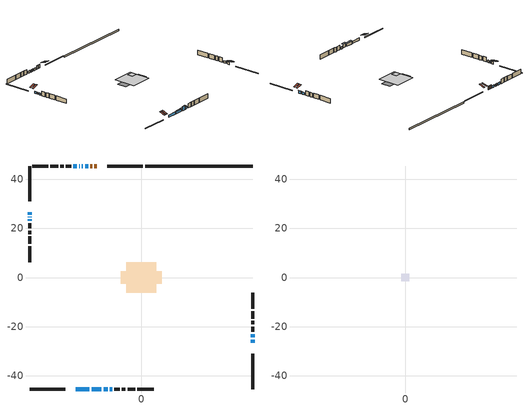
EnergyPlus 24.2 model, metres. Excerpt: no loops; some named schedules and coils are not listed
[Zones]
conditioned space
 floor adiabatic (Floor2 construction): -4.69,-4.69 -4.69,4.69 4.69,4.69 4.69,-4.69 z0.11
 floor adiabatic (AdiabaticFloorConstruction): -6.12,-6.12 -6.12,6.12 6.12,6.12 6.12,-6.12 z0.11
 floor foundation (Slab1 construction): -8.34,-2.64 -8.34,2.64 8.34,2.64 8.34,-2.64 z-0.65
 wall outside (RimJoist1 construction): 0.61,45.43 -13.84,45.43 / -45.43,-45.43 -30.98,-45.43 / -45.43,45.43 -45.43,30.98 / 45.43,-45.43 45.43,-30.98 z0.11:0.41
 wall outside (AdiabaticWallConstruction 1): -18.23,45.43 -19.05,45.43 / -19.98,45.43 -20.72,45.43 z0.11:2.14
 wall outside (AdiabaticWallConstruction): -26.59,-45.43 -21.17,-45.43 / -45.43,26.59 -45.43,25.66 / -45.43,24.73 -45.43,24.59 / -45.43,23.67 -45.43,23.05 / -12.8,-45.43 -11.86,-45.43 / -21.64,45.43 -22.86,45.43 / -23.79,45.43 -24.17,45.43 / 45.43,-26.59 45.43,-25.37 / -25.1,45.43 -25.26,45.43 / -26.18,45.43 -27.63,45.43 / 45.43,-24.45 45.43,-23.07 z0.11:1.33; -20.25,-45.43 -16.28,-45.43 z0.11:1.56; -15.35,-45.43 -13.73,-45.43 z0.11:2.14
 wall outside (Wall1 construction): -28.56,45.43 -30.67,45.43 / -10.94,-45.43 -8.82,-45.43 / -45.43,22.12 -45.43,20.01 / 45.43,-22.14 45.43,-20.03 z0.11:2.55
 wall outside (Wall2 construction): -31.6,45.43 -32.98,45.43 / -7.89,-45.43 -6.51,-45.43 / -45.43,19.08 -45.43,17.69 / 45.43,-19.1 45.43,-17.72 z0.11:2.55
 wall outside (Wall3 construction): -33.91,45.43 -36.99,45.43 / -5.58,-45.43 -2.5,-45.43 / -45.43,16.77 -45.43,13.69 / 45.43,-16.79 45.43,-13.71 z0.11:2.55
 wall outside (Wall4 construction): -37.92,45.43 -44.5,45.43 / -1.57,-45.43 5.01,-45.43 / -45.43,12.76 -45.43,6.18 / 45.43,-12.78 45.43,-6.2 z0.11:2.55
 wall foundation (FoundationWall1 construction): 45.43,45.43 1.54,45.43 z-0.65:0.11
 window (WindowConstruction): -26.59,-45.43 -21.17,-45.43 z0.11:1.33
 window (WindowConstruction 6): -45.43,26.59 -45.43,25.66 z0.11:1.33
 window (WindowConstruction 7): -45.43,24.73 -45.43,24.59 z0.11:1.33
 window (WindowConstruction 8): -45.43,23.67 -45.43,23.05 z0.11:1.33
 window (WindowConstruction 9): -20.25,-45.43 -16.28,-45.43 z0.11:1.56
 window (WindowConstruction 10): -15.35,-45.43 -13.73,-45.43 z0.11:2.14
 window (WindowConstruction 11): -12.8,-45.43 -11.87,-45.43 z0.11:1.33
 window (WindowConstruction 1): -21.64,45.43 -22.86,45.43 z0.11:1.33
 window (WindowConstruction 2): -23.79,45.43 -24.17,45.43 z0.11:1.33
 window (WindowConstruction 3): 45.43,-26.59 45.43,-25.37 z0.11:1.33
 window (WindowConstruction 12): -25.1,45.43 -25.26,45.43 z0.11:1.33
 window (WindowConstruction 4): -26.18,45.43 -27.63,45.43 z0.11:1.33
 window (WindowConstruction 5): 45.43,-24.44 45.43,-23.07 z0.11:1.33
 door (Door): -18.23,45.43 -19.05,45.43 z0.11:2.14
 door (Door 1): -19.98,45.43 -20.72,45.43 z0.11:2.14
 ceiling adiabatic (AdiabaticFloorConstruction): 6.12,-6.12 6.12,6.12 -6.12,6.12 -6.12,-6.12 z0.11
 roof outside (Roof2 construction): -17.3,45.43,2.55 -17.3,42.43,3.55 -16.51,42.43,3.55 -16.51,45.43,2.55; -27.52,-45.43,2.55 -27.52,-42.43,3.55 -28.31,-42.43,3.55 -28.31,-45.43,2.55; -45.43,27.52,2.55 -42.43,27.52,3.55 -42.43,28.31,3.55 -45.43,28.31,2.55; 45.43,-27.52,2.55 42.43,-27.52,3.55 42.43,-28.31,3.55 45.43,-28.31,2.55
attic - vented
 floor to conditioned space (Floor1 construction Reversed): -1.58,-1.58 -1.58,1.58 1.58,1.58 1.58,-1.58 z2.55
 roof outside (Roof1 construction): -15.58,45.43,2.55 -15.58,42.35,3.58 -14.77,42.35,3.58 -14.77,45.43,2.55; -29.24,-45.43,2.55 -29.24,-42.35,3.58 -30.05,-42.35,3.58 -30.05,-45.43,2.55; -45.43,29.24,2.55 -42.35,29.24,3.58 -42.35,30.05,3.58 -45.43,30.05,2.55; 45.43,-29.24,2.55 42.35,-29.24,3.58 42.35,-30.05,3.58 45.43,-30.05,2.55
shading: -16.04,-45.43 -20.49,-45.43 -20.49,-46.19 -16.04,-46.19 z1.8; -13.49,-45.43 -15.59,-45.43 -15.59,-46.19 -13.49,-46.19 z2.38; 45.43,-25.13 45.43,-26.83 45.73,-26.83 45.73,-25.13 z1.57
[Building]
Building 1: Terrain=Suburbs
[Site:Location]
Windsor AP_ON: Latitude {deg}=42.28; Longitude {deg}=-82.96; Time Zone {hr}=-5; Elevation {m}=190; Keep Site Location Information=Yes
[Site:GroundTemperature:Shallow]
6.34957, 4.46684, 4.31606, 5.20952, 8.79623, 12.3662, 15.4612, 17.4219, 17.5884, 15.9938, 12.9777, 9.51722
[Site:WaterMainsTemperature]
Calculation Method=Schedule; Temperature Schedule=mains temperature schedule
[Material] Roughness=Rough; Thermal Absorptance=0.9
Name | Thickness {m} | Conductivity {W/m-K} | Density {kg/m3} | Specific Heat {J/kg-K} | Solar Absorptance | Visible Absorptance
asphalt or fiberglass shingles | 0.00635 | 0.162714 | 1121.4 | 1465.45 | 0.4 | 0.4
ceiling stud and cavity | 0.1397 | 0.0759208 | 65.682 | 1177.47 | 0.7 | 0.7
concrete 4.0 in. | 0.1016 | 1.803125 | 2242.8 | 837.4 | 0.7 | 0.7
concrete 8.0 in. | 0.2032 | 1.803125 | 2242.8 | 837.4 | 0.7 | 0.7
door material | 0.04445 | 0.053851 | 512.64 | 1214.23 | 0.7 | 0.7
exterior vertical ins | 0.00108814 | 0.029427 | 32.04 | 1214.23 | 0.7 | 0.7
floor covering | 0.0127 | 9.015625 | 54.468 | 1339.84 | 0.6 | 0.6
floor covering 1 | 0.0127 | 0.0433444 | 54.468 | 1339.84 | 0.6 | 0.6
floor rigid ins; wall rigid ins | 0.512978 | 0.029427 | 32.04 | 1214.23 | 0.7 | 0.7
floor stud and cavity | 0.0889 | 0.621767 | 50.32683 | 1063.81 | 0.7 | 0.7
floor stud and cavity 1 | 0.1397 | 1.75129 | 37.0049 | 1207.88 | 0.7 | 0.7
furniture material conditioned space 1 | 0.1524 | 0.115458 | 640.8 | 1214.23 | 0.6 | 0.6
gypsum board | 0.0127 | 0.160291 | 801 | 837.4 | 0.6 | 0.6
osb sheathing 0.5 in. | 0.0127 | 0.115458 | 512.64 | 1214.23 | 0.7 | 0.7
osb sheathing 0.75 in. | 0.01905 | 0.115458 | 512.64 | 1214.23 | 0.7 | 0.7
rim joist stud and cavity | 0.0508 | 0.165372 | 50.32683 | 1063.81 | 0.6 | 0.6
roof stud and cavity | 0.2032 | 0.114169 | 78.34581 | 1123.46 | 0.7 | 0.7
wall stud and cavity | 0.1397 | 0.0961679 | 139.0536 | 1170.24 | 0.7 | 0.7
wall stud and cavity 1 | 0.1397 | 0.0881538 | 139.0536 | 1170.24 | 0.7 | 0.7
wall stud and cavity 2 | 0.1397 | 0.105084 | 139.0536 | 1170.24 | 0.7 | 0.7
wall stud and cavity 3 | 0.1397 | 0.0856786 | 139.0536 | 1170.24 | 0.7 | 0.7
wall stud and cavity 4 | 0.0889 | 0.380278 | 52.3479 | 1209.89 | 0.7 | 0.7
wall stud and cavity 5 | 0.0889 | 0.391764 | 83.0341 | 1211.67 | 0.7 | 0.7
wood siding | 0.0254 | 0.102417 | 544.68 | 1172.36 | 0.4 | 0.4
wood siding 1; wood siding 2; wood siding 3 | 0.0254 | 0.102417 | 544.68 | 1172.36 | 0.7 | 0.7
[WindowMaterial:SimpleGlazingSystem]
Name | U-Factor {W/m2-K} | Solar Heat Gain Coefficient
WindowMaterial | 2.88329 | 0.55
WindowMaterial 1 | 2.89408 | 0.53
WindowMaterial 10 | 3.083154 | 0.4
WindowMaterial 2 | 2.992306 | 0.41
WindowMaterial 3 | 2.90203 | 0.49
WindowMaterial 4 | 2.82935 | 0.57
WindowMaterial 5 | 2.82537 | 0.57
WindowMaterial 6 | 2.861712 | 0.54
WindowMaterial 7 | 2.97868 | 0.47
WindowMaterial 8 | 2.9236 | 0.48
WindowMaterial 9 | 2.77314 | 0.65
[Construction]
AdiabaticFloorConstruction: floor stud and cavity 1, floor rigid ins, osb sheathing 0.75 in., floor covering 1
AdiabaticWallConstruction: wood siding 2, wall rigid ins, wall stud and cavity 4, gypsum board
AdiabaticWallConstruction 1: wood siding 3, wall rigid ins, wall stud and cavity 4, gypsum board
Door; Door 1: door material
Floor1 construction Reversed: gypsum board, ceiling stud and cavity
Floor2 construction: floor stud and cavity, floor covering
FoundationWall1 construction: concrete 8.0 in.
furniture construction conditioned space 1: furniture material conditioned space 1
PartitionWallConstruction: gypsum board, wall stud and cavity 5, gypsum board
RimJoist1 construction: wood siding 1, rim joist stud and cavity
Roof1 construction: asphalt or fiberglass shingles
Roof2 construction: asphalt or fiberglass shingles, osb sheathing 0.75 in., roof stud and cavity, gypsum board
Slab1 construction: concrete 4.0 in.
Wall1 construction: wood siding, osb sheathing 0.5 in., wall stud and cavity, gypsum board
Wall2 construction: wood siding, osb sheathing 0.5 in., wall stud and cavity 1, gypsum board
Wall3 construction: wood siding, osb sheathing 0.5 in., wall stud and cavity 2, gypsum board
Wall4 construction: wood siding, osb sheathing 0.5 in., wall stud and cavity 3, gypsum board
WindowConstruction; WindowConstruction 10: WindowMaterial
WindowConstruction 1: WindowMaterial 1
WindowConstruction 11; WindowConstruction 6: WindowMaterial 6
WindowConstruction 12: WindowMaterial 10
WindowConstruction 2: WindowMaterial 2
WindowConstruction 3: WindowMaterial 3
WindowConstruction 4: WindowMaterial 4
WindowConstruction 5: WindowMaterial 5
WindowConstruction 7: WindowMaterial 7
WindowConstruction 8: WindowMaterial 8
WindowConstruction 9: WindowMaterial 9
[Zone] Multiplier=1; Part of Total Floor Area=Yes
Name | Volume {m3}
attic - vented | 1.66667
conditioned space | 430.5
[Space]
Name | Zone | Volume {m3}
attic - vented 1 | attic - vented | 1.66667
conditioned space 1 | conditioned space | 430.5
[ZoneInfiltration:EffectiveLeakageArea]
infil attic - vented 1: Zone or Space=attic - vented 1; Schedule=Always On Discrete; Effective Air Leakage Area {cm2}=444.444; Stack Coefficient=7.13943e-05; Wind Coefficient=5.70889e-06
[ZoneMixing]
whole house fan mix: Zone or Space=attic - vented; Schedule=Always On Continuous; Design Flow Rate Calculation Method=Flow/Zone; Design Flow Rate {m3/s}=0; Source Zone or Space=conditioned space
[SurfaceProperty:ExposedFoundationPerimeter]
Slab1: Exposed Perimeter Calculation Method=TotalExposedPerimeter; Total Exposed Perimeter {m}=43.891
[InternalMass] Zone or ZoneList=conditioned space; Space or SpaceList=conditioned space 1
Name | Construction | Surface Area {m2}
furniture mass conditioned space 1 | furniture construction conditioned space 1 | 130.336
partition wall mass | PartitionWallConstruction | 237.92
[Lights]
interior lighting: Zone or ZoneList or Space or SpaceList=conditioned space 1; Schedule=interior lighting schedule; Design Level Calculation Method=LightingLevel; Lighting Level {W}=343.2; Return Air Fraction=0; Fraction Radiant=0.6; Fraction Visible=0.2; Fraction Replaceable=1
[People]
occupants: Zone or ZoneList or Space or SpaceList=conditioned space 1; Number of People Schedule=occupants schedule; Number of People Calculation Method=People; Number of People=3; Fraction Radiant=0.314171; Sensible Heat Fraction=0.56303; Activity Level Schedule=occupants activity schedule; Carbon Dioxide Generation Rate {m3/s-W}=0; Enable ASHRAE 55 Comfort Warnings=No; Mean Radiant Temperature Calculation Type=EnclosureAveraged
[ElectricEquipment] Zone or ZoneList or Space or SpaceList=conditioned space 1; Design Level Calculation Method=EquipmentLevel
Name | Schedule | Design Level {W} | Fraction Latent | Fraction Radiant | Fraction Lost
clothes dryer | clothes dryer schedule | 140.772 | 0.015 | 0.081 | 0.85
clothes washer | clothes washer schedule | 32.1985 | 0.03 | 0.162 | 0.7
cooking range | cooking range schedule | 215.147 | 0.08 | 0.432 | 0.2
dishwasher | dishwasher schedule | 66.8632 | 0.3 | 0.18 | 0.4
fridge | fridge schedule | 72.9452 | 0 | 0.6 | 0
mech vent bath fan 0 | mech vent bath fan 0 schedule | 25.1 | 0 | 0 | 1
mech vent house fan | mech vent house fan schedule | 0 | 0 | 0 | 1
mech vent house fan cfis | mech vent house fan cfis schedule | 0 | 0 | 0 | 0
misc plug loads | misc plug loads schedule | 494.7 | 0.045 | 0.513 | 0.1
whole house fan | Always On Discrete | 0 | 0 | 0 | 1
[OtherEquipment] Zone or ZoneList or Space or SpaceList=conditioned space 1; Design Level Calculation Method=EquipmentLevel
Name | Fuel Type | Schedule | Design Level {W} | Fraction Latent | Fraction Radiant | Fraction Lost
clothes dryer 1 | Electricity | clothes dryer schedule | 0 | 0.015 | 0.081 | 0.85
cooking range 1 | Electricity | cooking range schedule | 0 | 0.08 | 0.432 | 0.2
general water use latent | None | general water use schedule | 62.594 | 1 | 0 | 0
general water use sensible | None | general water use schedule | -61.6891 | 0 | 0.6 | 0
mech vent house fan latent load | None | Always On Discrete | 0 | 1 | 0 | 0
mech vent house fan sensible load | None | Always On Discrete | 0 | 0 | 0 | 0
water heater energy adjustment1 | NaturalGas | Always On Discrete | 0.01 | 0 | 0 | 1
[ZoneInfiltration:DesignFlowRate] Zone or ZoneList or Space or SpaceList=conditioned space 1; Schedule=Always On Discrete; Design Flow Rate Calculation Method=Flow/Zone; Design Flow Rate {m3/s}=0
infil flow; natural vent flow; whole house fan flow
[ZoneControl:Thermostat]
conditioned space Thermostat: Zone or ZoneList=conditioned space; Control Type Schedule=conditioned space Thermostat Schedule; Control 1=conditioned space temperature setpoint; Temperature Difference Between Cutout And Setpoint {deltaC}=0
[ThermostatSetpoint:DualSetpoint]
conditioned space temperature setpoint: Heating Setpoint Temperature Schedule=heating setpoint; Cooling Setpoint Temperature Schedule=cooling setpoint
[AirLoopHVAC:UnitarySystem]
unit heater unitary system: Control Type=Load; Controlling Zone or Thermostat Location=conditioned space; Dehumidification Control Type=None; Availability Schedule=Always On Discrete; Supply Fan=unit heater supply fan; Fan Placement=BlowThrough; Supply Air Fan Operating Mode Schedule=unit heater auto fan schedule; Heating Coil=unit heater htg coil; DX Heating Coil Sizing Ratio=1; Use DOAS DX Cooling Coil=No; Minimum Supply Air Temperature {C}=2; Latent Load Control=SensibleOnlyLoadControl; Cooling Supply Air Flow Rate Method=None; Heating Supply Air Flow Rate Method=SupplyAirFlowRate; Heating Supply Air Flow Rate {m3/s}=0.00141584; No Load Supply Air Flow Rate Method=SupplyAirFlowRate; No Load Supply Air Flow Rate {m3/s}=0; No Load Supply Air Flow Rate Control Set To Low Speed=Yes; Maximum Supply Air Temperature {C}=48.8889; Maximum Outdoor Dry-Bulb Temperature for Supplemental Heater Operation {C}=21; Ancillary On-Cycle Electric Power {W}=0; Ancillary Off-Cycle Electric Power {W}=0
[Zone equipment]
conditioned space: electric baseboard, unit heater unitary system
[Foundation:Kiva]
Foundation Kiva 1: Initial Indoor Air Temperature {C}=18; Wall Height Above Grade {m}=0.110002; Wall Depth Below Slab {m}=0.2032; Custom Block Material Name 1=exterior vertical ins; Custom Block Depth 1 {m}=0.759988; Custom Block X Position 1 {m}=0.2032; Custom Block Z Position 1 {m}=0
[Foundation:Kiva:Settings]
Soil Conductivity {W/m-K}=0.849921; Soil Density {kg/m3}=1842.3; Soil Specific Heat {J/kg-K}=418.7; Ground Solar Absorptivity=0.9; Ground Thermal Absorptivity=0.9; Ground Surface Roughness {m}=0.03; Far-Field Width {m}=40; Deep-Ground Boundary Condition=ZeroFlux; Deep-Ground Depth {m}=40; Minimum Cell Dimension {m}=0.2; Maximum Cell Growth Coefficient=3; Simulation Timestep=Timestep
[Exterior:Lights]
exterior lighting: Schedule=exterior lighting schedule; Design Level {W}=75.6
[EnergyManagementSystem:Sensor] Output:Variable or Output:Meter Index Key=conditioned space
Name | Output:Variable or Output:Meter
conditioned_space_clg_unmet_s | Zone Cooling Setpoint Not Met Time
conditioned_space_htg_unmet_s | Zone Heating Setpoint Not Met Time
fridge_tin_s; tin_s; tin_s_1 | Zone Mean Air Temperature
tout_s | Zone Outdoor Air Drybulb Temperature
win_s | Zone Air Humidity Ratio
[Schedule:Constant]
Name | Hourly Value
Always On Continuous; mech vent house fan schedule; mech vent house fan cfis schedule; Always On Discrete | 1
occupants activity schedule | 117.228
fridge schedule; unit heater auto fan schedule | 0
[Schedule:Week:Daily]
interior lighting schedule Week Rule - Jan1-Jan27: interior lighting schedule day, interior lighting schedule day, interior lighting schedule day, interior lighting schedule day, interior lighting schedule day, interior lighting schedule day, interior lighting schedule day, interior lighting schedule default day, interior lighting schedule default day, interior lighting schedule default day, interior lighting schedule default day, interior lighting schedule default day
interior lighting schedule Week Rule - Jan28-Feb3: interior lighting schedule day, interior lighting schedule day, interior lighting schedule day, interior lighting schedule day, interior lighting schedule day 1, interior lighting schedule day 1, interior lighting schedule day 1, interior lighting schedule default day, interior lighting schedule default day, interior lighting schedule default day, interior lighting schedule default day, interior lighting schedule default day
interior lighting schedule Week Rule - Feb4-Feb24: interior lighting schedule day 1, interior lighting schedule day 1, interior lighting schedule day 1, interior lighting schedule day 1, interior lighting schedule day 1, interior lighting schedule day 1, interior lighting schedule day 1, interior lighting schedule default day, interior lighting schedule default day, interior lighting schedule default day, interior lighting schedule default day, interior lighting schedule default day
interior lighting schedule Week Rule - Feb25-Mar3: interior lighting schedule day 1, interior lighting schedule day 1, interior lighting schedule day 1, interior lighting schedule day 1, interior lighting schedule day 2, interior lighting schedule day 2, interior lighting schedule day 2, interior lighting schedule default day, interior lighting schedule default day, interior lighting schedule default day, interior lighting schedule default day, interior lighting schedule default day
interior lighting schedule Week Rule - Mar4-Mar31: interior lighting schedule day 2, interior lighting schedule day 2, interior lighting schedule day 2, interior lighting schedule day 2, interior lighting schedule day 2, interior lighting schedule day 2, interior lighting schedule day 2, interior lighting schedule default day, interior lighting schedule default day, interior lighting schedule default day, interior lighting schedule default day, interior lighting schedule default day
interior lighting schedule Week Rule - Apr1-Apr28: interior lighting schedule day 3, interior lighting schedule day 3, interior lighting schedule day 3, interior lighting schedule day 3, interior lighting schedule day 3, interior lighting schedule day 3, interior lighting schedule day 3, interior lighting schedule default day, interior lighting schedule default day, interior lighting schedule default day, interior lighting schedule default day, interior lighting schedule default day
interior lighting schedule Week Rule - Apr29-May5: interior lighting schedule day 3, interior lighting schedule day 3, interior lighting schedule day 4, interior lighting schedule day 4, interior lighting schedule day 4, interior lighting schedule day 4, interior lighting schedule day 4, interior lighting schedule default day, interior lighting schedule default day, interior lighting schedule default day, interior lighting schedule default day, interior lighting schedule default day
interior lighting schedule Week Rule - May6-May26: interior lighting schedule day 4, interior lighting schedule day 4, interior lighting schedule day 4, interior lighting schedule day 4, interior lighting schedule day 4, interior lighting schedule day 4, interior lighting schedule day 4, interior lighting schedule default day, interior lighting schedule default day, interior lighting schedule default day, interior lighting schedule default day, interior lighting schedule default day
interior lighting schedule Week Rule - May27-Jun2: interior lighting schedule day 4, interior lighting schedule day 4, interior lighting schedule day 4, interior lighting schedule day 4, interior lighting schedule day 4, interior lighting schedule day 5, interior lighting schedule day 5, interior lighting schedule default day, interior lighting schedule default day, interior lighting schedule default day, interior lighting schedule default day, interior lighting schedule default day
interior lighting schedule Week Rule - Jun3-Jun30: interior lighting schedule day 5, interior lighting schedule day 5, interior lighting schedule day 5, interior lighting schedule day 5, interior lighting schedule day 5, interior lighting schedule day 5, interior lighting schedule day 5, interior lighting schedule default day, interior lighting schedule default day, interior lighting schedule default day, interior lighting schedule default day, interior lighting schedule default day
interior lighting schedule Week Rule - Jul1-Jul28: interior lighting schedule day 6, interior lighting schedule day 6, interior lighting schedule day 6, interior lighting schedule day 6, interior lighting schedule day 6, interior lighting schedule day 6, interior lighting schedule day 6, interior lighting schedule default day, interior lighting schedule default day, interior lighting schedule default day, interior lighting schedule default day, interior lighting schedule default day
interior lighting schedule Week Rule - Jul29-Aug4: interior lighting schedule day 6, interior lighting schedule day 6, interior lighting schedule day 6, interior lighting schedule day 7, interior lighting schedule day 7, interior lighting schedule day 7, interior lighting schedule day 7, interior lighting schedule default day, interior lighting schedule default day, interior lighting schedule default day, interior lighting schedule default day, interior lighting schedule default day
interior lighting schedule Week Rule - Aug5-Aug25: interior lighting schedule day 7, interior lighting schedule day 7, interior lighting schedule day 7, interior lighting schedule day 7, interior lighting schedule day 7, interior lighting schedule day 7, interior lighting schedule day 7, interior lighting schedule default day, interior lighting schedule default day, interior lighting schedule default day, interior lighting schedule default day, interior lighting schedule default day
interior lighting schedule Week Rule - Aug26-Sep1: interior lighting schedule day 7, interior lighting schedule day 7, interior lighting schedule day 7, interior lighting schedule day 7, interior lighting schedule day 7, interior lighting schedule day 7, interior lighting schedule day 8, interior lighting schedule default day, interior lighting schedule default day, interior lighting schedule default day, interior lighting schedule default day, interior lighting schedule default day
interior lighting schedule Week Rule - Sep2-Sep29: interior lighting schedule day 8, interior lighting schedule day 8, interior lighting schedule day 8, interior lighting schedule day 8, interior lighting schedule day 8, interior lighting schedule day 8, interior lighting schedule day 8, interior lighting schedule default day, interior lighting schedule default day, interior lighting schedule default day, interior lighting schedule default day, interior lighting schedule default day
interior lighting schedule Week Rule - Sep30-Oct6: interior lighting schedule day 8, interior lighting schedule day 9, interior lighting schedule day 9, interior lighting schedule day 9, interior lighting schedule day 9, interior lighting schedule day 9, interior lighting schedule day 9, interior lighting schedule default day, interior lighting schedule default day, interior lighting schedule default day, interior lighting schedule default day, interior lighting schedule default day
interior lighting schedule Week Rule - Oct7-Oct27: interior lighting schedule day 9, interior lighting schedule day 9, interior lighting schedule day 9, interior lighting schedule day 9, interior lighting schedule day 9, interior lighting schedule day 9, interior lighting schedule day 9, interior lighting schedule default day, interior lighting schedule default day, interior lighting schedule default day, interior lighting schedule default day, interior lighting schedule default day
interior lighting schedule Week Rule - Oct28-Nov3: interior lighting schedule day 9, interior lighting schedule day 9, interior lighting schedule day 9, interior lighting schedule day 9, interior lighting schedule day 10, interior lighting schedule day 10, interior lighting schedule day 10, interior lighting schedule default day, interior lighting schedule default day, interior lighting schedule default day, interior lighting schedule default day, interior lighting schedule default day
interior lighting schedule Week Rule - Nov4-Nov24: interior lighting schedule day 10, interior lighting schedule day 10, interior lighting schedule day 10, interior lighting schedule day 10, interior lighting schedule day 10, interior lighting schedule day 10, interior lighting schedule day 10, interior lighting schedule default day, interior lighting schedule default day, interior lighting schedule default day, interior lighting schedule default day, interior lighting schedule default day
interior lighting schedule Week Rule - Nov25-Dec1: interior lighting schedule day 10, interior lighting schedule day 10, interior lighting schedule day 10, interior lighting schedule day 10, interior lighting schedule day 10, interior lighting schedule day 10, interior lighting schedule day 11, interior lighting schedule default day, interior lighting schedule default day, interior lighting schedule default day, interior lighting schedule default day, interior lighting schedule default day
interior lighting schedule Week Rule - Dec2-Dec31: interior lighting schedule day 11, interior lighting schedule day 11, interior lighting schedule day 11, interior lighting schedule day 11, interior lighting schedule day 11, interior lighting schedule day 11, interior lighting schedule day 11, interior lighting schedule default day, interior lighting schedule default day, interior lighting schedule default day, interior lighting schedule default day, interior lighting schedule default day
occupants schedule Week Rule - Jan1-Dec31: occupants schedule day, occupants schedule day, occupants schedule day, occupants schedule day, occupants schedule day, occupants schedule day, occupants schedule day, occupants schedule default day, occupants schedule default day, occupants schedule default day, occupants schedule default day, occupants schedule default day
clothes dryer schedule Week Rule - Jan1-Dec31: clothes dryer schedule day, clothes dryer schedule day, clothes dryer schedule day, clothes dryer schedule day, clothes dryer schedule day, clothes dryer schedule day, clothes dryer schedule day, clothes dryer schedule default day, clothes dryer schedule default day, clothes dryer schedule default day, clothes dryer schedule default day, clothes dryer schedule default day
clothes washer schedule Week Rule - Jan1-Dec31: clothes washer schedule day, clothes washer schedule day, clothes washer schedule day, clothes washer schedule day, clothes washer schedule day, clothes washer schedule day, clothes washer schedule day, clothes washer schedule default day, clothes washer schedule default day, clothes washer schedule default day, clothes washer schedule default day, clothes washer schedule default day
cooking range schedule Week Rule - Jan1-Dec31: cooking range schedule day, cooking range schedule day, cooking range schedule day, cooking range schedule day, cooking range schedule day, cooking range schedule day, cooking range schedule day, cooking range schedule default day, cooking range schedule default day, cooking range schedule default day, cooking range schedule default day, cooking range schedule default day
dishwasher schedule Week Rule - Jan1-Dec31: dishwasher schedule day, dishwasher schedule day, dishwasher schedule day, dishwasher schedule day, dishwasher schedule day, dishwasher schedule day, dishwasher schedule day, dishwasher schedule default day, dishwasher schedule default day, dishwasher schedule default day, dishwasher schedule default day, dishwasher schedule default day
mech vent bath fan 0 schedule Week Rule - Jan1-Dec31: mech vent bath fan 0 schedule day, mech vent bath fan 0 schedule day, mech vent bath fan 0 schedule day, mech vent bath fan 0 schedule day, mech vent bath fan 0 schedule day, mech vent bath fan 0 schedule day, mech vent bath fan 0 schedule day, mech vent bath fan 0 schedule default day, mech vent bath fan 0 schedule default day, mech vent bath fan 0 schedule default day, mech vent bath fan 0 schedule default day, mech vent bath fan 0 schedule default day
misc plug loads schedule Week Rule - Jan1-Dec31: misc plug loads schedule day, misc plug loads schedule day, misc plug loads schedule day, misc plug loads schedule day, misc plug loads schedule day, misc plug loads schedule day, misc plug loads schedule day, misc plug loads schedule default day, misc plug loads schedule default day, misc plug loads schedule default day, misc plug loads schedule default day, misc plug loads schedule default day
general water use schedule Week Rule - Jan1-Dec31: general water use schedule day, general water use schedule day, general water use schedule day, general water use schedule day, general water use schedule day, general water use schedule day, general water use schedule day, general water use schedule default day, general water use schedule default day, general water use schedule default day, general water use schedule default day, general water use schedule default day
exterior lighting schedule Week Rule - Jan1-Jan27: exterior lighting schedule day, exterior lighting schedule day, exterior lighting schedule day, exterior lighting schedule day, exterior lighting schedule day, exterior lighting schedule day, exterior lighting schedule day, exterior lighting schedule default day, exterior lighting schedule default day, exterior lighting schedule default day, exterior lighting schedule default day, exterior lighting schedule default day
exterior lighting schedule Week Rule - Jan28-Feb3: exterior lighting schedule day, exterior lighting schedule day, exterior lighting schedule day, exterior lighting schedule day, exterior lighting schedule day 1, exterior lighting schedule day 1, exterior lighting schedule day 1, exterior lighting schedule default day, exterior lighting schedule default day, exterior lighting schedule default day, exterior lighting schedule default day, exterior lighting schedule default day
exterior lighting schedule Week Rule - Feb4-Feb24: exterior lighting schedule day 1, exterior lighting schedule day 1, exterior lighting schedule day 1, exterior lighting schedule day 1, exterior lighting schedule day 1, exterior lighting schedule day 1, exterior lighting schedule day 1, exterior lighting schedule default day, exterior lighting schedule default day, exterior lighting schedule default day, exterior lighting schedule default day, exterior lighting schedule default day
exterior lighting schedule Week Rule - Feb25-Mar3: exterior lighting schedule day 1, exterior lighting schedule day 1, exterior lighting schedule day 1, exterior lighting schedule day 1, exterior lighting schedule day 2, exterior lighting schedule day 2, exterior lighting schedule day 2, exterior lighting schedule default day, exterior lighting schedule default day, exterior lighting schedule default day, exterior lighting schedule default day, exterior lighting schedule default day
exterior lighting schedule Week Rule - Mar4-Mar31: exterior lighting schedule day 2, exterior lighting schedule day 2, exterior lighting schedule day 2, exterior lighting schedule day 2, exterior lighting schedule day 2, exterior lighting schedule day 2, exterior lighting schedule day 2, exterior lighting schedule default day, exterior lighting schedule default day, exterior lighting schedule default day, exterior lighting schedule default day, exterior lighting schedule default day
exterior lighting schedule Week Rule - Apr1-Apr28: exterior lighting schedule day 3, exterior lighting schedule day 3, exterior lighting schedule day 3, exterior lighting schedule day 3, exterior lighting schedule day 3, exterior lighting schedule day 3, exterior lighting schedule day 3, exterior lighting schedule default day, exterior lighting schedule default day, exterior lighting schedule default day, exterior lighting schedule default day, exterior lighting schedule default day
exterior lighting schedule Week Rule - Apr29-May5: exterior lighting schedule day 3, exterior lighting schedule day 3, exterior lighting schedule day 4, exterior lighting schedule day 4, exterior lighting schedule day 4, exterior lighting schedule day 4, exterior lighting schedule day 4, exterior lighting schedule default day, exterior lighting schedule default day, exterior lighting schedule default day, exterior lighting schedule default day, exterior lighting schedule default day
exterior lighting schedule Week Rule - May6-May26: exterior lighting schedule day 4, exterior lighting schedule day 4, exterior lighting schedule day 4, exterior lighting schedule day 4, exterior lighting schedule day 4, exterior lighting schedule day 4, exterior lighting schedule day 4, exterior lighting schedule default day, exterior lighting schedule default day, exterior lighting schedule default day, exterior lighting schedule default day, exterior lighting schedule default day
exterior lighting schedule Week Rule - May27-Jun2: exterior lighting schedule day 4, exterior lighting schedule day 4, exterior lighting schedule day 4, exterior lighting schedule day 4, exterior lighting schedule day 4, exterior lighting schedule day 5, exterior lighting schedule day 5, exterior lighting schedule default day, exterior lighting schedule default day, exterior lighting schedule default day, exterior lighting schedule default day, exterior lighting schedule default day
exterior lighting schedule Week Rule - Jun3-Jun30: exterior lighting schedule day 5, exterior lighting schedule day 5, exterior lighting schedule day 5, exterior lighting schedule day 5, exterior lighting schedule day 5, exterior lighting schedule day 5, exterior lighting schedule day 5, exterior lighting schedule default day, exterior lighting schedule default day, exterior lighting schedule default day, exterior lighting schedule default day, exterior lighting schedule default day
exterior lighting schedule Week Rule - Jul1-Jul28: exterior lighting schedule day 6, exterior lighting schedule day 6, exterior lighting schedule day 6, exterior lighting schedule day 6, exterior lighting schedule day 6, exterior lighting schedule day 6, exterior lighting schedule day 6, exterior lighting schedule default day, exterior lighting schedule default day, exterior lighting schedule default day, exterior lighting schedule default day, exterior lighting schedule default day
exterior lighting schedule Week Rule - Jul29-Aug4: exterior lighting schedule day 6, exterior lighting schedule day 6, exterior lighting schedule day 6, exterior lighting schedule day 7, exterior lighting schedule day 7, exterior lighting schedule day 7, exterior lighting schedule day 7, exterior lighting schedule default day, exterior lighting schedule default day, exterior lighting schedule default day, exterior lighting schedule default day, exterior lighting schedule default day
exterior lighting schedule Week Rule - Aug5-Aug25: exterior lighting schedule day 7, exterior lighting schedule day 7, exterior lighting schedule day 7, exterior lighting schedule day 7, exterior lighting schedule day 7, exterior lighting schedule day 7, exterior lighting schedule day 7, exterior lighting schedule default day, exterior lighting schedule default day, exterior lighting schedule default day, exterior lighting schedule default day, exterior lighting schedule default day
exterior lighting schedule Week Rule - Aug26-Sep1: exterior lighting schedule day 7, exterior lighting schedule day 7, exterior lighting schedule day 7, exterior lighting schedule day 7, exterior lighting schedule day 7, exterior lighting schedule day 7, exterior lighting schedule day 8, exterior lighting schedule default day, exterior lighting schedule default day, exterior lighting schedule default day, exterior lighting schedule default day, exterior lighting schedule default day
exterior lighting schedule Week Rule - Sep2-Sep29: exterior lighting schedule day 8, exterior lighting schedule day 8, exterior lighting schedule day 8, exterior lighting schedule day 8, exterior lighting schedule day 8, exterior lighting schedule day 8, exterior lighting schedule day 8, exterior lighting schedule default day, exterior lighting schedule default day, exterior lighting schedule default day, exterior lighting schedule default day, exterior lighting schedule default day
[Schedule:Year]
interior lighting schedule: interior lighting schedule Week Rule - Jan1-Jan27, 1, 1, 1, 27, interior lighting schedule Week Rule - Jan28-Feb3, 1, 28, 2, 3, interior lighting schedule Week Rule - Feb4-Feb24, 2, 4, 2, 24, interior lighting schedule Week Rule - Feb25-Mar3, 2, 25, 3, 3, interior lighting schedule Week Rule - Mar4-Mar31, 3, 4, 3, 31, interior lighting schedule Week Rule - Apr1-Apr28, 4, 1, 4, 28, interior lighting schedule Week Rule - Apr29-May5, 4, 29, 5, 5, interior lighting schedule Week Rule - May6-May26, 5, 6, 5, 26, interior lighting schedule Week Rule - May27-Jun2, 5, 27, 6, 2, interior lighting schedule Week Rule - Jun3-Jun30, 6, 3, 6, 30, interior lighting schedule Week Rule - Jul1-Jul28, 7, 1, 7, 28, interior lighting schedule Week Rule - Jul29-Aug4, 7, 29, 8, 4, interior lighting schedule Week Rule - Aug5-Aug25, 8, 5, 8, 25, interior lighting schedule Week Rule - Aug26-Sep1, 8, 26, 9, 1, interior lighting schedule Week Rule - Sep2-Sep29, 9, 2, 9, 29, interior lighting schedule Week Rule - Sep30-Oct6, 9, 30, 10, 6, interior lighting schedule Week Rule - Oct7-Oct27, 10, 7, 10, 27, interior lighting schedule Week Rule - Oct28-Nov3, 10, 28, 11, 3, interior lighting schedule Week Rule - Nov4-Nov24, 11, 4, 11, 24, interior lighting schedule Week Rule - Nov25-Dec1, 11, 25, 12, 1, interior lighting schedule Week Rule - Dec2-Dec31, 12, 2, 12, 31
occupants schedule: occupants schedule Week Rule - Jan1-Dec31, 1, 1, 12, 31
clothes dryer schedule: clothes dryer schedule Week Rule - Jan1-Dec31, 1, 1, 12, 31
clothes washer schedule: clothes washer schedule Week Rule - Jan1-Dec31, 1, 1, 12, 31
cooking range schedule: cooking range schedule Week Rule - Jan1-Dec31, 1, 1, 12, 31
dishwasher schedule: dishwasher schedule Week Rule - Jan1-Dec31, 1, 1, 12, 31
mech vent bath fan 0 schedule: mech vent bath fan 0 schedule Week Rule - Jan1-Dec31, 1, 1, 12, 31
misc plug loads schedule: misc plug loads schedule Week Rule - Jan1-Dec31, 1, 1, 12, 31
general water use schedule: general water use schedule Week Rule - Jan1-Dec31, 1, 1, 12, 31
exterior lighting schedule: exterior lighting schedule Week Rule - Jan1-Jan27, 1, 1, 1, 27, exterior lighting schedule Week Rule - Jan28-Feb3, 1, 28, 2, 3, exterior lighting schedule Week Rule - Feb4-Feb24, 2, 4, 2, 24, exterior lighting schedule Week Rule - Feb25-Mar3, 2, 25, 3, 3, exterior lighting schedule Week Rule - Mar4-Mar31, 3, 4, 3, 31, exterior lighting schedule Week Rule - Apr1-Apr28, 4, 1, 4, 28, exterior lighting schedule Week Rule - Apr29-May5, 4, 29, 5, 5, exterior lighting schedule Week Rule - May6-May26, 5, 6, 5, 26, exterior lighting schedule Week Rule - May27-Jun2, 5, 27, 6, 2, exterior lighting schedule Week Rule - Jun3-Jun30, 6, 3, 6, 30, exterior lighting schedule Week Rule - Jul1-Jul28, 7, 1, 7, 28, exterior lighting schedule Week Rule - Jul29-Aug4, 7, 29, 8, 4, exterior lighting schedule Week Rule - Aug5-Aug25, 8, 5, 8, 25, exterior lighting schedule Week Rule - Aug26-Sep1, 8, 26, 9, 1, exterior lighting schedule Week Rule - Sep2-Sep29, 9, 2, 9, 29, exterior lighting schedule Week Rule - Sep30-Oct6, 9, 30, 10, 6, exterior lighting schedule Week Rule - Oct7-Oct27, 10, 7, 10, 27, exterior lighting schedule Week Rule - Oct28-Nov3, 10, 28, 11, 3, exterior lighting schedule Week Rule - Nov4-Nov24, 11, 4, 11, 24, exterior lighting schedule Week Rule - Nov25-Dec1, 11, 25, 12, 1, exterior lighting schedule Week Rule - Dec2-Dec31, 12, 2, 12, 31
[Schedule:Compact]
conditioned space Thermostat Schedule: Through: 12/31, For: AllDays, Until: 24:00, 4
mains temperature schedule: Through: 01/01, For: AllDays, Until: 24:00, 9.71556, Through: 01/02, For: AllDays, Until: 24:00, 9.65056, Through: 01/03, For: AllDays, Until: 24:00, 9.58667, Through: 01/04, For: AllDays, Until: 24:00, 9.52389, Through: 01/05, For: AllDays, Until: 24:00, 9.46278, Through: 01/06, For: AllDays, Until: 24:00, 9.40278, Through: 01/07, For: AllDays, Until: 24:00, 9.34444, Through: 01/08, For: AllDays, Until: 24:00, 9.28778, Through: 01/09, For: AllDays, Until: 24:00, 9.23222, Through: 01/10, For: AllDays, Until: 24:00, 9.17778, Through: 01/11, For: AllDays, Until: 24:00, 9.125, Through: 01/12, For: AllDays, Until: 24:00, 9.07389, Through: 01/13, For: AllDays, Until: 24:00, 9.02444, Through: 01/14, For: AllDays, Until: 24:00, 8.97611, Through: 01/15, For: AllDays, Until: 24:00, 8.92944, Through: 01/16, For: AllDays, Until: 24:00, 8.88444, Through: 01/17, For: AllDays, Until: 24:00, 8.84056, Through: 01/18, For: AllDays, Until: 24:00, 8.79889, Through: 01/19, For: AllDays, Until: 24:00, 8.75833, Through: 01/20, For: AllDays, Until: 24:00, 8.71944, Through: 01/21, For: AllDays, Until: 24:00, 8.68222, Through: 01/22, For: AllDays, Until: 24:00, 8.64667, Through: 01/23, For: AllDays, Until: 24:00, 8.61222, Through: 01/24, For: AllDays, Until: 24:00, 8.58, Through: 01/25, For: AllDays, Until: 24:00, 8.54944, Through: 01/26, For: AllDays, Until: 24:00, 8.52, Through: 01/27, For: AllDays, Until: 24:00, 8.49278, Through: 01/28, For: AllDays, Until: 24:00, 8.46722, Through: 01/29, For: AllDays, Until: 24:00, 8.44278, Through: 01/30, For: AllDays, Until: 24:00, 8.42056, Through: 01/31, For: AllDays, Until: 24:00, 8.39944, Through: 02/01, For: AllDays, Until: 24:00, 8.38056, Through: 02/02, For: AllDays, Until: 24:00, 8.36333, Through: 02/03, For: AllDays, Until: 24:00, 8.34778, Through: 02/04, For: AllDays, Until: 24:00, 8.33389, Through: 02/05, For: AllDays, Until: 24:00, 8.32167, Through: 02/06, For: AllDays, Until: 24:00, 8.31111, Through: 02/07, For: AllDays, Until: 24:00, 8.30222, Through: 02/08, For: AllDays, Until: 24:00, 8.295, Through: 02/09, For: AllDays, Until: 24:00, 8.29, Through: 02/10, For: AllDays, Until: 24:00, 8.28611, Through: 02/11, For: AllDays, Until: 24:00, 8.28444, Through: 02/12, For: AllDays, Until: 24:00, 8.28444, Through: 02/13, For: AllDays, Until: 24:00, 8.28611, Through: 02/14, For: AllDays, Until: 24:00, 8.28889, Through: 02/15, For: AllDays, Until: 24:00, 8.29444, Through: 02/16, For: AllDays, Until: 24:00, 8.30111, Through: 02/17, For: AllDays, Until: 24:00, 8.30944, Through: 02/18, For: AllDays, Until: 24:00, 8.31944, Through: 02/19, For: AllDays, Until: 24:00, 8.33167, Through: 02/20, For: AllDays, Until: 24:00, 8.345, Through: 02/21, For: AllDays, Until: 24:00, 8.36056, Through: 02/22, For: AllDays, Until: 24:00, 8.37778, Through: 02/23, For: AllDays, Until: 24:00, 8.39611, Through: 02/24, For: AllDays, Until: 24:00, 8.41667, Through: 02/25, For: AllDays, Until: 24:00, 8.43889, Through: 02/26, For: AllDays, Until: 24:00, 8.46278, Through: 02/27, For: AllDays, Until: 24:00, 8.48833, Through: 02/28, For: AllDays, Until: 24:00, 8.51556, Through: 03/01, For: AllDays, Until: 24:00, 8.54444, Through: 03/02, For: AllDays, Until: 24:00, 8.575, Through: 03/03, For: AllDays, Until: 24:00, 8.60667, Through: 03/04, For: AllDays, Until: 24:00, 8.64056, Through: 03/05, For: AllDays, Until: 24:00, 8.67611, Through: 03/06, For: AllDays, Until: 24:00, 8.71278, Through: 03/07, For: AllDays, Until: 24:00, 8.75167, Through: 03/08, For: AllDays, Until: 24:00, 8.79167, Through: 03/09, For: AllDays, Until: 24:00, 8.83333, Through: 03/10, For: AllDays, Until: 24:00, 8.87667, Through: 03/11, For: AllDays, Until: 24:00, 8.92167, Through: 03/12, For: AllDays, Until: 24:00, 8.96833, Through: 03/13, For: AllDays, Until: 24:00, 9.01611, Through: 03/14, For: AllDays, Until: 24:00, 9.06556, Through: 03/15, For: AllDays, Until: 24:00, 9.11667, Through: 03/16, For: AllDays, Until: 24:00, 9.16889, Through: 03/17, For: AllDays, Until: 24:00, 9.22278, Through: 03/18, For: AllDays, Until: 24:00, 9.27833, Through: 03/19, For: AllDays, Until: 24:00, 9.335, Through: 03/20, For: AllDays, Until: 24:00, 9.39333, Through: 03/21, For: AllDays, Until: 24:00, 9.45278, Through: 03/22, For: AllDays, Until: 24:00, 9.51389, Through: 03/23, For: AllDays, Until: 24:00, 9.57611, Through: 03/24, For: AllDays, Until: 24:00, 9.64, Through: 03/25, For: AllDays, Until: 24:00, 9.705, Through: 03/26, For: AllDays, Until: 24:00, 9.77111, Through: 03/27, For: AllDays, Until: 24:00, 9.83889, Through: 03/28, For: AllDays, Until: 24:00, 9.90778, Through: 03/29, For: AllDays, Until: 24:00, 9.97778, Through: 03/30, For: AllDays, Until: 24:00, 10.0489, Through: 03/31, For: AllDays, Until: 24:00, 10.1217, Through: 04/01, For: AllDays, Until: 24:00, 10.1956, Through: 04/02, For: AllDays, Until: 24:00, 10.2706, Through: 04/03, For: AllDays, Until: 24:00, 10.3461, Through: 04/04, For: AllDays, Until: 24:00, 10.4233, Through: 04/05, For: AllDays, Until: 24:00, 10.5017, Through: 04/06, For: AllDays, Until: 24:00, 10.5811, Through: 04/07, For: AllDays, Until: 24:00, 10.6617, Through: 04/08, For: AllDays, Until: 24:00, 10.7428, Through: 04/09, For: AllDays, Until: 24:00, 10.825, Through: 04/10, For: AllDays, Until: 24:00, 10.9089, Through: 04/11, For: AllDays, Until: 24:00, 10.9928, Through: 04/12, For: AllDays, Until: 24:00, 11.0783, Through: 04/13, For: AllDays, Until: 24:00, 11.1644, Through: 04/14, For: AllDays, Until: 24:00, 11.2517, Through: 04/15, For: AllDays, Until: 24:00, 11.3394, Through: 04/16, For: AllDays, Until: 24:00, 11.4278, Through: 04/17, For: AllDays, Until: 24:00, 11.5178, Through: 04/18, For: AllDays, Until: 24:00, 11.6078, Through: 04/19, For: AllDays, Until: 24:00, 11.6989, Through: 04/20, For: AllDays, Until: 24:00, 11.7906, Through: 04/21, For: AllDays, Until: 24:00, 11.8828, Through: 04/22, For: AllDays, Until: 24:00, 11.9761, Through: 04/23, For: AllDays, Until: 24:00, 12.07, Through: 04/24, For: AllDays, Until: 24:00, 12.1639, Through: 04/25, For: AllDays, Until: 24:00, 12.2589, Through: 04/26, For: AllDays, Until: 24:00, 12.3544, Through: 04/27, For: AllDays, Until: 24:00, 12.4506, Through: 04/28, For: AllDays, Until: 24:00, 12.5472, Through: 04/29, For: AllDays, Until: 24:00, 12.6439, Through: 04/30, For: AllDays, Until: 24:00, 12.7411, Through: 05/01, For: AllDays, Until: 24:00, 12.8389, Through: 05/02, For: AllDays, Until: 24:00, 12.9372, Through: 05/03, For: AllDays, Until: 24:00, 13.0356, Through: 05/04, For: AllDays, Until: 24:00, 13.1344, Through: 05/05, For: AllDays, Until: 24:00, 13.2339, Through: 05/06, For: AllDays, Until: 24:00, 13.3333, Through: 05/07, For: AllDays, Until: 24:00, 13.4328, Through: 05/08, For: AllDays, Until: 24:00, 13.5328, Through: 05/09, For: AllDays, Until: 24:00, 13.6328, Through: 05/10, For: AllDays, Until: 24:00, 13.7328, Through: 05/11, For: AllDays, Until: 24:00, 13.8328, Through: 05/12, For: AllDays, Until: 24:00, 13.9333, Through: 05/13, For: AllDays, Until: 24:00, 14.0339, Through: 05/14, For: AllDays, Until: 24:00, 14.1344, Through: 05/15, For: AllDays, Until: 24:00, 14.2344, Through: 05/16, For: AllDays, Until: 24:00, 14.335, Through: 05/17, For: AllDays, Until: 24:00, 14.4356, Through: 05/18, For: AllDays, Until: 24:00, 14.5356, Through: 05/19, For: AllDays, Until: 24:00, 14.6356, Through: 05/20, For: AllDays, Until: 24:00, 14.7356, Through: 05/21, For: AllDays, Until: 24:00, 14.8356, Through: 05/22, For: AllDays, Until: 24:00, 14.935, Through: 05/23, For: AllDays, Until: 24:00, 15.0344, Through: 05/24, For: AllDays, Until: 24:00, 15.1333, Through: 05/25, For: AllDays, Until: 24:00, 15.2322, Through: 05/26, For: AllDays, Until: 24:00, 15.3306, Through: 05/27, For: AllDays, Until: 24:00, 15.4283, Through: 05/28, For: AllDays, Until: 24:00, 15.5261, Through: 05/29, For: AllDays, Until: 24:00, 15.6233, Through: 05/30, For: AllDays, Until: 24:00, 15.7206, Through: 05/31, For: AllDays, Until: 24:00, 15.8167, Through: 06/01, For: AllDays, Until: 24:00, 15.9128, Through: 06/02, For: AllDays, Until: 24:00, 16.0078, Through: 06/03, For: AllDays, Until: 24:00, 16.1028, Through: 06/04, For: AllDays, Until: 24:00, 16.1967, Through: 06/05, For: AllDays, Until: 24:00, 16.2906, Through: 06/06, For: AllDays, Until: 24:00, 16.3833, Through: 06/07, For: AllDays, Until: 24:00, 16.4756, Through: 06/08, For: AllDays, Until: 24:00, 16.5672, Through: 06/09, For: AllDays, Until: 24:00, 16.6578, Through: 06/10, For: AllDays, Until: 24:00, 16.7478, Through: 06/11, For: AllDays, Until: 24:00, 16.8372, Through: 06/12, For: AllDays, Until: 24:00, 16.9256, Through: 06/13, For: AllDays, Until: 24:00, 17.0133, Through: 06/14, For: AllDays, Until: 24:00, 17.1, Through: 06/15, For: AllDays, Until: 24:00, 17.1861, Through: 06/16, For: AllDays, Until: 24:00, 17.2711, Through: 06/17, For: AllDays, Until: 24:00, 17.355, Through: 06/18, For: AllDays, Until: 24:00, 17.4383, Through: 06/19, For: AllDays, Until: 24:00, 17.5206, Through: 06/20, For: AllDays, Until: 24:00, 17.6017, Through: 06/21, For: AllDays, Until: 24:00, 17.6817, Through: 06/22, For: AllDays, Until: 24:00, 17.7606, Through: 06/23, For: AllDays, Until: 24:00, 17.8383, Through: 06/24, For: AllDays, Until: 24:00, 17.9156, Through: 06/25, For: AllDays, Until: 24:00, 17.9911, Through: 06/26, For: AllDays, Until: 24:00, 18.0656, Through: 06/27, For: AllDays, Until: 24:00, 18.1389, Through: 06/28, For: AllDays, Until: 24:00, 18.2111, Through: 06/29, For: AllDays, Until: 24:00, 18.2822, Through: 06/30, For: AllDays, Until: 24:00, 18.3522, Through: 07/01, For: AllDays, Until: 24:00, 18.4206, Through: 07/02, For: AllDays, Until: 24:00, 18.4878, Through: 07/03, For: AllDays, Until: 24:00, 18.5539, Through: 07/04, For: AllDays, Until: 24:00, 18.6183, Through: 07/05, For: AllDays, Until: 24:00, 18.6817, Through: 07/06, For: AllDays, Until: 24:00, 18.7439, Through: 07/07, For: AllDays, Until: 24:00, 18.8044, Through: 07/08, For: AllDays, Until: 24:00, 18.8639, Through: 07/09, For: AllDays, Until: 24:00, 18.9217, Through: 07/10, For: AllDays, Until: 24:00, 18.9778, Through: 07/11, For: AllDays, Until: 24:00, 19.0328, Through: 07/12, For: AllDays, Until: 24:00, 19.0861, Through: 07/13, For: AllDays, Until: 24:00, 19.1383, Through: 07/14, For: AllDays, Until: 24:00, 19.1889, Through: 07/15, For: AllDays, Until: 24:00, 19.2378, Through: 07/16, For: AllDays, Until: 24:00, 19.2856, Through: 07/17, For: AllDays, Until: 24:00, 19.3311, Through: 07/18, For: AllDays, Until: 24:00, 19.3761, Through: 07/19, For: AllDays, Until: 24:00, 19.4189, Through: 07/20, For: AllDays, Until: 24:00, 19.46, Through: 07/21, For: AllDays, Until: 24:00, 19.5, Through: 07/22, For: AllDays, Until: 24:00, 19.5378, Through: 07/23, For: AllDays, Until: 24:00, 19.5744, Through: 07/24, For: AllDays, Until: 24:00, 19.6094, Through: 07/25, For: AllDays, Until: 24:00, 19.6428, Through: 07/26, For: AllDays, Until: 24:00, 19.6744, Through: 07/27, For: AllDays, Until: 24:00, 19.7044, Through: 07/28, For: AllDays, Until: 24:00, 19.7328, Through: 07/29, For: AllDays, Until: 24:00, 19.7594, Through: 07/30, For: AllDays, Until: 24:00, 19.7844, Through: 07/31, For: AllDays, Until: 24:00, 19.8078, Through: 08/01, For: AllDays, Until: 24:00, 19.8294, Through: 08/02, For: AllDays, Until: 24:00, 19.8494, Through: 08/03, For: AllDays, Until: 24:00, 19.8678, Through: 08/04, For: AllDays, Until: 24:00, 19.8844, Through: 08/05, For: AllDays, Until: 24:00, 19.8994, Through: 08/06, For: AllDays, Until: 24:00, 19.9122, Through: 08/07, For: AllDays, Until: 24:00, 19.9239, Through: 08/08, For: AllDays, Until: 24:00, 19.9333, Through: 08/09, For: AllDays, Until: 24:00, 19.9417, Through: 08/10, For: AllDays, Until: 24:00, 19.9478, Through: 08/11, For: AllDays, Until: 24:00, 19.9522, Through: 08/12, For: AllDays, Until: 24:00, 19.9556, Through: 08/13, For: AllDays, Until: 24:00, 19.9567, Through: 08/14, For: AllDays, Until: 24:00, 19.9556, Through: 08/15, For: AllDays, Until: 24:00, 19.9533, Through: 08/16, For: AllDays, Until: 24:00, 19.9494, Through: 08/17, For: AllDays, Until: 24:00, 19.9433, Through: 08/18, For: AllDays, Until: 24:00, 19.9361, Through: 08/19, For: AllDays, Until: 24:00, 19.9267, Through: 08/20, For: AllDays, Until: 24:00, 19.9156, Through: 08/21, For: AllDays, Until: 24:00, 19.9033, Through: 08/22, For: AllDays, Until: 24:00, 19.8889, Through: 08/23, For: AllDays, Until: 24:00, 19.8728, Through: 08/24, For: AllDays, Until: 24:00, 19.855, Through: 08/25, For: AllDays, Until: 24:00, 19.835, Through: 08/26, For: AllDays, Until: 24:00, 19.8139, Through: 08/27, For: AllDays, Until: 24:00, 19.7911, Through: 08/28, For: AllDays, Until: 24:00, 19.7667, Through: 08/29, For: AllDays, Until: 24:00, 19.7406, Through: 08/30, For: AllDays, Until: 24:00, 19.7122, Through: 08/31, For: AllDays, Until: 24:00, 19.6828, Through: 09/01, For: AllDays, Until: 24:00, 19.6517, Through: 09/02, For: AllDays, Until: 24:00, 19.6189, Through: 09/03, For: AllDays, Until: 24:00, 19.5844, Through: 09/04, For: AllDays, Until: 24:00, 19.5483, Through: 09/05, For: AllDays, Until: 24:00, 19.5106, Through: 09/06, For: AllDays, Until: 24:00, 19.4711, Through: 09/07, For: AllDays, Until: 24:00, 19.4306, Through: 09/08, For: AllDays, Until: 24:00, 19.3878, Through: 09/09, For: AllDays, Until: 24:00, 19.3439, Through: 09/10, For: AllDays, Until: 24:00, 19.2983, Through: 09/11, For: AllDays, Until: 24:00, 19.2511, Through: 09/12, For: AllDays, Until: 24:00, 19.2028, Through: 09/13, For: AllDays, Until: 24:00, 19.1528, Through: 09/14, For: AllDays, Until: 24:00, 19.1011, Through: 09/15, For: AllDays, Until: 24:00, 19.0478, Through: 09/16, For: AllDays, Until: 24:00, 18.9933, Through: 09/17, For: AllDays, Until: 24:00, 18.9372, Through: 09/18, For: AllDays, Until: 24:00, 18.88, Through: 09/19, For: AllDays, Until: 24:00, 18.8211, Through: 09/20, For: AllDays, Until: 24:00, 18.7611, Through: 09/21, For: AllDays, Until: 24:00, 18.6994, Through: 09/22, For: AllDays, Until: 24:00, 18.6361, Through: 09/23, For: AllDays, Until: 24:00, 18.5722, Through: 09/24, For: AllDays, Until: 24:00, 18.5067, Through: 09/25, For: AllDays, Until: 24:00, 18.4394, Through: 09/26, For: AllDays, Until: 24:00, 18.3711, Through: 09/27, For: AllDays, Until: 24:00, 18.3017, Through: 09/28, For: AllDays, Until: 24:00, 18.2311, Through: 09/29, For: AllDays, Until: 24:00, 18.1594, Through: 09/30, For: AllDays, Until: 24:00, 18.0861, Through: 10/01, For: AllDays, Until: 24:00, 18.0122, Through: 10/02, For: AllDays, Until: 24:00, 17.9367, Through: 10/03, For: AllDays, Until: 24:00, 17.86, Through: 10/04, For: AllDays, Until: 24:00, 17.7822, Through: 10/05, For: AllDays, Until: 24:00, 17.7039, Through: 10/06, For: AllDays, Until: 24:00, 17.6239, Through: 10/07, For: AllDays, Until: 24:00, 17.5428, Through: 10/08, For: AllDays, Until: 24:00, 17.4611, Through: 10/09, For: AllDays, Until: 24:00, 17.3783, Through: 10/10, For: AllDays, Until: 24:00, 17.2944, Through: 10/11, For: AllDays, Until: 24:00, 17.21, Through: 10/12, For: AllDays, Until: 24:00, 17.1239, Through: 10/13, For: AllDays, Until: 24:00, 17.0378, Through: 10/14, For: AllDays, Until: 24:00, 16.95, Through: 10/15, For: AllDays, Until: 24:00, 16.8617, Through: 10/16, For: AllDays, Until: 24:00, 16.7728, Through: 10/17, For: AllDays, Until: 24:00, 16.6828, Through: 10/18, For: AllDays, Until: 24:00, 16.5922, Through: 10/19, For: AllDays, Until: 24:00, 16.5011, Through: 10/20, For: AllDays, Until: 24:00, 16.4089, Through: 10/21, For: AllDays, Until: 24:00, 16.3161, Through: 10/22, For: AllDays, Until: 24:00, 16.2228, Through: 10/23, For: AllDays, Until: 24:00, 16.1289, Through: 10/24, For: AllDays, Until: 24:00, 16.0344, Through: 10/25, For: AllDays, Until: 24:00, 15.9389, Through: 10/26, For: AllDays, Until: 24:00, 15.8433, Through: 10/27, For: AllDays, Until: 24:00, 15.7472, Through: 10/28, For: AllDays, Until: 24:00, 15.6506, Through: 10/29, For: AllDays, Until: 24:00, 15.5533, Through: 10/30, For: AllDays, Until: 24:00, 15.4561, Through: 10/31, For: AllDays, Until: 24:00, 15.3578, Through: 11/01, For: AllDays, Until: 24:00, 15.2594, Through: 11/02, For: AllDays, Until: 24:00, 15.1611, Through: 11/03, For: AllDays, Until: 24:00, 15.0617, Through: 11/04, For: AllDays, Until: 24:00, 14.9628, Through: 11/05, For: AllDays, Until: 24:00, 14.8633, Through: 11/06, For: AllDays, Until: 24:00, 14.7633, Through: 11/07, For: AllDays, Until: 24:00, 14.6633, Through: 11/08, For: AllDays, Until: 24:00, 14.5633, Through: 11/09, For: AllDays, Until: 24:00, 14.4633, Through: 11/10, For: AllDays, Until: 24:00, 14.3628, Through: 11/11, For: AllDays, Until: 24:00, 14.2628, Through: 11/12, For: AllDays, Until: 24:00, 14.1622, Through: 11/13, For: AllDays, Until: 24:00, 14.0617, Through: 11/14, For: AllDays, Until: 24:00, 13.9611, Through: 11/15, For: AllDays, Until: 24:00, 13.8611, Through: 11/16, For: AllDays, Until: 24:00, 13.7606, Through: 11/17, For: AllDays, Until: 24:00, 13.6606, Through: 11/18, For: AllDays, Until: 24:00, 13.5606, Through: 11/19, For: AllDays, Until: 24:00, 13.4606, Through: 11/20, For: AllDays, Until: 24:00, 13.3611, Through: 11/21, For: AllDays, Until: 24:00, 13.2617, Through: 11/22, For: AllDays, Until: 24:00, 13.1622, Through: 11/23, For: AllDays, Until: 24:00, 13.0633, Through: 11/24, For: AllDays, Until: 24:00, 12.9644, Through: 11/25, For: AllDays, Until: 24:00, 12.8661, Through: 11/26, For: AllDays, Until: 24:00, 12.7683, Through: 11/27, For: AllDays, Until: 24:00, 12.6711, Through: 11/28, For: AllDays, Until: 24:00, 12.5739, Through: 11/29, For: AllDays, Until: 24:00, 12.4772, Through: 11/30, For: AllDays, Until: 24:00, 12.3811, Through: 12/01, For: AllDays, Until: 24:00, 12.2856, Through: 12/02, For: AllDays, Until: 24:00, 12.1906, Through: 12/03, For: AllDays, Until: 24:00, 12.0961, Through: 12/04, For: AllDays, Until: 24:00, 12.0022, Through: 12/05, For: AllDays, Until: 24:00, 11.9089, Through: 12/06, For: AllDays, Until: 24:00, 11.8161, Through: 12/07, For: AllDays, Until: 24:00, 11.7244, Through: 12/08, For: AllDays, Until: 24:00, 11.6333, Through: 12/09, For: AllDays, Until: 24:00, 11.5428, Through: 12/10, For: AllDays, Until: 24:00, 11.4528, Through: 12/11, For: AllDays, Until: 24:00, 11.3639, Through: 12/12, For: AllDays, Until: 24:00, 11.2756, Through: 12/13, For: AllDays, Until: 24:00, 11.1883, Through: 12/14, For: AllDays, Until: 24:00, 11.1022, Through: 12/15, For: AllDays, Until: 24:00, 11.0167, Through: 12/16, For: AllDays, Until: 24:00, 10.9322, Through: 12/17, For: AllDays, Until: 24:00, 10.8483, Through: 12/18, For: AllDays, Until: 24:00, 10.7656, Through: 12/19, For: AllDays, Until: 24:00, 10.6839, Through: 12/20, For: AllDays, Until: 24:00, 10.6033, Through: 12/21, For: AllDays, Until: 24:00, 10.5239, Through: 12/22, For: AllDays, Until: 24:00, 10.445, Through: 12/23, For: AllDays, Until: 24:00, 10.3678, Through: 12/24, For: AllDays, Until: 24:00, 10.2911, Through: 12/25, For: AllDays, Until: 24:00, 10.2161, Through: 12/26, For: AllDays, Until: 24:00, 10.1422, Through: 12/27, For: AllDays, Until: 24:00, 10.0689, Through: 12/28, For: AllDays, Until: 24:00, 9.99722, Through: 12/29, For: AllDays, Until: 24:00, 9.92722, Through: 12/30, For: AllDays, Until: 24:00, 9.85778, Through: 12/31, For: AllDays, Until: 24:00, 9.79
